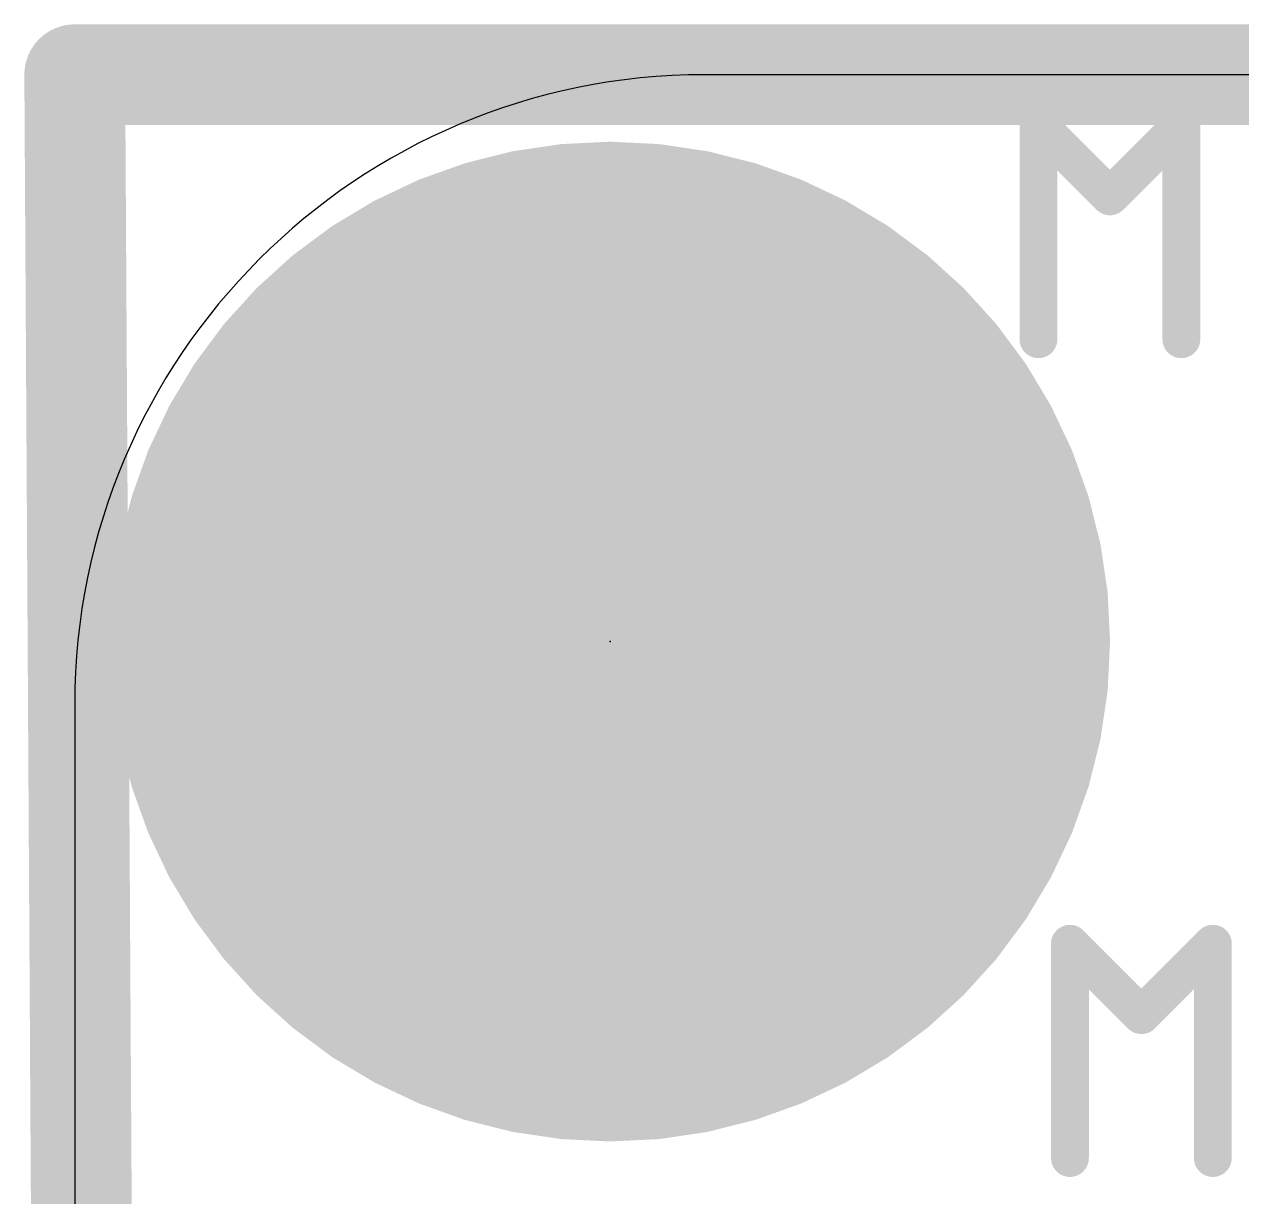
# Model space of a CAD drawing. Extents: x -3.9 to 18.8, y -3.4 to 21.8.
# Drawn here: x -0.203 to 4.706, y 17.066 to 21.793 of the extents above; entities that cross this region are included whole.
import ezdxf

# ---------------------------------------------------------------- set-up
doc = ezdxf.new("R2010")
doc.units = 0
for name, color, linetype in [('16', 132, 'CONTINUOUS'), ('17', 110, 'CONTINUOUS'), ('20', 53, 'CONTINUOUS'), ('21', 253, 'CONTINUOUS'), ('23', 53, 'CONTINUOUS'), ('40', 132, 'CONTINUOUS'), ('42', 132, 'CONTINUOUS')]:
    doc.layers.add(name, color=color, linetype=linetype)

# ---------------------------------------------------------------- blocks, each defined once
blk = doc.blocks.new('ROUNDP')
at = {"const_width": 0.5}
blk.add_lwpolyline([(0, -0.25, 1), (0, 0.25, 1), (0, -0.25)], format="xyb", dxfattribs=at)

msp = doc.modelspace()

# ---------------------------------------------------------------- linework, layer by layer
at = {"layer": '16', "const_width": 0.4064}
for points in [[(0, 21.59), (13.97, 21.59)], [(0.127, -0.254), (0, 21.59)]]:
    msp.add_lwpolyline(points, dxfattribs=at)
at = {"layer": '16', "const_width": 0.2032}
for points in [[(0, 21.6916, 1), (0, 21.4884)], [(0.1016, 21.5906, 1), (-0.1016, 21.5894)]]:
    msp.add_lwpolyline(points, format="xyb", dxfattribs=at)
at = {"layer": '20'}
for p, q in [((11.43, 21.59), (2.54, 21.59)), ((0, 19.05), (0, 2.54))]:
    msp.add_line(p, q, dxfattribs=at)
msp.add_arc((2.54, 19.05), 2.54, 90, 180, dxfattribs=at)
at = {"layer": '21', "const_width": 0.1524}
for points in [[(3.8862, 20.5232), (3.8862, 21.3875)], [(3.8862, 21.3875), (4.1743, 21.0994)], [(4.1743, 21.0994), (4.4624, 21.3875)], [(4.4624, 21.3875), (4.4624, 20.5232)], [(4.0132, 17.2212), (4.0132, 18.0855)], [(4.0132, 18.0855), (4.3013, 17.7974)], [(4.3013, 17.7974), (4.5894, 18.0855)], [(4.5894, 18.0855), (4.5894, 17.2212)]]:
    msp.add_lwpolyline(points, dxfattribs=at)
at = {"layer": '21'}
for points, const_width in [([(3.9243, 21.3875, 1), (3.8481, 21.3875)], 0.0762), ([(3.9131, 21.4145, 1), (3.8593, 21.3606)], 0.0762), ([(4.5005, 21.3875, 1), (4.4243, 21.3875)], 0.0762), ([(4.4894, 21.3606, 1), (4.4355, 21.4145)], 0.0762), ([(4.1474, 21.1264, 1), (4.2013, 21.0725)], 0.0762), ([(4.1474, 21.0725, 1), (4.2013, 21.1264)], 0.0762), ([(2.159, 17.554, 1), (2.159, 21.054, 1), (2.159, 17.554)], 0.2032), ([(3.8481, 20.5232, 1), (3.9243, 20.5232)], 0.0762), ([(4.4243, 20.5232, 1), (4.5005, 20.5232)], 0.0762), ([(4.0513, 18.0855, 1), (3.9751, 18.0855)], 0.0762), ([(4.0401, 18.1125, 1), (3.9863, 18.0586)], 0.0762), ([(4.6275, 18.0855, 1), (4.5513, 18.0855)], 0.0762), ([(4.6164, 18.0586, 1), (4.5625, 18.1125)], 0.0762), ([(4.2744, 17.8244, 1), (4.3283, 17.7705)], 0.0762), ([(4.2744, 17.7705, 1), (4.3283, 17.8244)], 0.0762), ([(3.9751, 17.2212, 1), (4.0513, 17.2212)], 0.0762), ([(4.5513, 17.2212, 1), (4.6275, 17.2212)], 0.0762)]:
    msp.add_lwpolyline(points, format="xyb", dxfattribs=dict(at, const_width=const_width))
at = {"layer": '23'}
msp.add_point((2.159, 19.304), dxfattribs=at)
at = {"layer": '40', "const_width": 2.032}
msp.add_lwpolyline([(2.159, 18.304, 1), (2.159, 20.304, 1), (2.159, 18.304)], format="xyb", dxfattribs=at)
at = {"layer": '42', "const_width": 2.032}
msp.add_lwpolyline([(2.159, 18.304, 1), (2.159, 20.304, 1), (2.159, 18.304)], format="xyb", dxfattribs=at)

# ---------------------------------------------------------------- block references
at = {"layer": '17', "xscale": 3.2, "yscale": 3.2}
msp.add_blockref('ROUNDP', (2.159, 19.304), dxfattribs=at)
msp.add_blockref('ROUNDP', (2.159, 19.304), dxfattribs=at)

doc.saveas('drawing.dxf')
